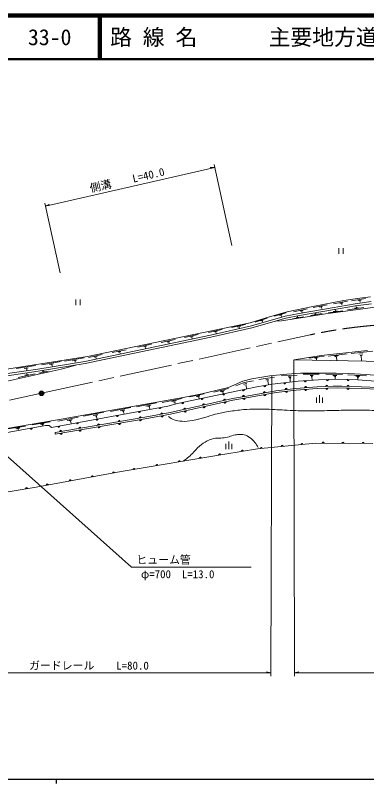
# Model space of a CAD drawing. Units: millimetres, scale not verified. Extents: x 40000 to 680000, y 20000 to 380000.
# Drawn here: x 158632 to 239222, y 204000 to 380000 of the extents above; entities that cross this region are included whole.
import ezdxf
from ezdxf.enums import TextEntityAlignment as Align

# ---------------------------------------------------------------- set-up
doc = ezdxf.new("R2010")
doc.units = ezdxf.units.MM
doc.header["$LTSCALE"] = 1000
doc.header["$PDMODE"] = 32
doc.header["$PDSIZE"] = 500
doc.linetypes.add('CHAIN', pattern=[18.5, 12, -1.5, 3.5, -1.5])
for name, color, linetype, lineweight in [('M-BGD', 7, 'Continuous', 13), ('M-BMK', 2, 'CHAIN', 13), ('M-BMK-SRVR', 3, 'Continuous', 25), ('M-STR-HTXT', 7, 'Continuous', 13), ('M-TTL', 2, 'Continuous', 140), ('M-TTL-BAND', 7, 'Continuous', 25), ('M-TTL-LINE', 7, 'Continuous', 50)]:
    doc.layers.add(name, color=color, linetype=linetype, lineweight=lineweight)
doc.layers.add('M-TTL-TXT', color=7, linetype='Continuous')
doc.styles.add('ＭＳ ゴシック', font='')
doc.styles.get('ＭＳ ゴシック').set_extended_font_data('MS Gothic')

msp = doc.modelspace()

# ---------------------------------------------------------------- linework, layer by layer
at = {"layer": 'M-BGD'}
for p, q in [((232867, 326651), (232867, 325351)), ((233842, 325351), (233842, 326651)), ((233993, 314644), (237632, 315211)), ((235769, 314627), (238989, 315108)), ((237632, 315211), (240071, 315527)), ((172502, 314940), (172502, 313640)), ((173477, 313640), (173477, 314940)), ((221014, 312050), (226854, 313298)), ((226854, 313298), (233993, 314644)), ((226943, 313070), (230139, 313688)), ((228434, 313177), (229127, 313298)), ((231336, 313031), (236614, 313935)), ((231420, 312538), (236691, 313441)), ((231597, 313897), (234794, 314515)), ((233088, 314004), (233782, 314125)), ((233501, 313974), (233560, 313663)), ((234364, 312237), (242332, 313302)), ((236614, 313935), (240252, 314440)), ((236691, 313441), (240315, 313944)), ((236866, 313097), (236835, 313338)), ((237263, 314670), (237961, 314761)), ((237674, 314622), (237719, 314309)), ((216947, 310964), (221014, 312050)), ((217986, 311058), (220784, 311840)), ((220547, 311117), (223744, 311727)), ((222474, 312120), (225661, 312783)), ((223744, 311727), (231336, 313031)), ((223833, 311235), (231420, 312538)), ((223963, 312248), (224655, 312378)), ((224376, 312223), (224439, 311913)), ((225573, 310933), (229765, 311606)), ((226336, 311251), (228981, 311671)), ((227903, 311621), (227257, 311524)), ((227536, 311624), (227502, 311796)), ((228846, 313147), (228905, 312835)), ((229765, 311606), (234364, 312237)), ((233726, 312293), (230365, 311862)), ((231573, 312168), (232452, 312287)), ((232043, 312340), (232012, 312581)), ((238549, 313050), (234829, 312573)), ((236396, 312925), (237275, 313044)), ((212513, 309574), (216947, 310964)), ((212777, 308867), (220547, 311117)), ((212901, 308382), (220664, 310630)), ((213610, 309727), (216372, 310627)), ((214818, 309995), (215471, 310207)), ((215238, 310048), (215338, 309771)), ((218274, 309938), (219722, 310031)), ((219205, 311275), (219866, 311459)), ((219626, 311310), (219714, 311029)), ((219722, 310031), (225573, 310933)), ((220664, 310630), (223833, 311235)), ((222177, 310503), (224822, 310923)), ((223744, 310874), (223098, 310777)), ((223376, 310876), (223343, 311048)), ((175164, 301814), (212513, 309574)), ((202938, 307384), (206106, 308038)), ((203376, 306753), (212777, 308867)), ((203482, 306265), (212901, 308382)), ((208251, 308491), (211420, 309146)), ((209603, 308572), (210245, 308716)), ((209969, 308549), (210045, 308245)), ((174552, 300728), (203376, 306753)), ((174644, 300237), (203482, 306265)), ((197428, 306220), (200596, 306874)), ((198780, 306301), (199422, 306444)), ((199145, 306278), (199222, 305973)), ((204290, 307465), (204931, 307608)), ((204655, 307441), (204731, 307137)), ((186721, 304024), (189890, 304678)), ((192100, 305084), (195269, 305739)), ((193452, 305165), (194094, 305309)), ((193818, 305142), (193894, 304838)), ((180861, 302748), (184029, 303402)), ((182213, 302829), (182855, 302972)), ((182579, 302805), (182655, 302501)), ((188073, 304105), (188715, 304248)), ((188439, 304081), (188515, 303777)), ((228813, 302045), (239381, 303244)), ((235634, 302558), (240653, 303105)), ((151601, 298132), (175164, 301814)), ((169945, 300801), (174446, 301516)), ((171780, 300867), (172691, 301000)), ((175393, 301640), (178562, 302295)), ((176745, 301721), (177387, 301865)), ((177111, 301698), (177187, 301394)), ((222605, 301107), (228813, 302045)), ((222605, 301107), (243281, 300738)), ((229449, 301925), (226014, 301467)), ((227345, 301495), (227964, 301600)), ((227863, 301464), (227470, 301402)), ((227697, 301364), (227730, 301090)), ((234759, 302494), (230366, 301961)), ((231749, 301914), (232787, 302073)), ((232469, 301821), (232001, 301771)), ((232294, 301671), (232350, 301017)), ((238372, 302497), (237466, 302413)), ((237727, 302096), (238204, 302142)), ((237963, 302011), (238021, 300923)), ((158858, 299069), (163359, 299784)), ((160693, 299135), (161603, 299268)), ((163764, 298962), (174552, 300728)), ((163841, 298468), (174644, 300237)), ((164616, 299968), (169116, 300683)), ((166450, 300035), (167361, 300167)), ((166990, 300001), (167061, 299607)), ((169146, 298987), (172493, 299884)), ((172320, 300834), (172376, 300522)), ((149159, 296803), (163764, 298962)), ((149232, 296309), (163841, 298468)), ((150769, 294859), (169146, 298987)), ((159304, 297068), (163183, 297872)), ((161640, 297741), (160830, 297579)), ((161233, 299102), (161304, 298707)), ((161305, 297817), (161263, 298039)), ((164046, 298051), (166145, 298494)), ((165354, 298446), (164764, 298326)), ((165019, 298470), (165000, 298616)), ((220919, 297836), (216986, 297436)), ((219608, 297443), (223287, 297593)), ((224010, 298004), (220919, 297836)), ((228763, 298067), (224010, 298004)), ((224653, 297812), (228335, 297818)), ((226914, 297491), (226255, 297464)), ((232191, 298067), (228763, 298067)), ((229840, 297800), (233700, 297706)), ((231467, 297501), (232364, 297472)), ((235093, 297962), (232191, 298067)), ((234893, 297673), (239174, 297440)), ((239152, 297730), (235093, 297962)), ((242601, 297436), (239152, 297730)), ((210803, 296237), (207565, 294744)), ((209219, 295095), (211116, 295927)), ((212864, 296763), (210803, 296237)), ((211770, 295693), (210929, 295525)), ((211116, 295927), (213247, 296310)), ((216986, 297436), (212864, 296763)), ((214453, 296617), (218098, 297136)), ((216736, 296614), (216088, 296496)), ((216338, 296303), (216674, 296352)), ((216543, 296190), (216686, 295449)), ((217520, 295496), (223517, 296200)), ((221880, 297211), (221223, 297158)), ((221452, 296941), (221791, 296956)), ((221645, 296808), (221713, 296056)), ((223517, 296200), (228171, 296508)), ((226475, 297238), (226816, 297240)), ((226663, 297098), (226693, 296514)), ((228171, 296508), (232658, 296649)), ((231710, 297314), (232186, 297304)), ((232017, 297191), (232021, 296713)), ((232658, 296649), (237186, 296480)), ((236725, 297365), (237660, 297309)), ((237008, 297120), (237415, 297107)), ((237186, 296480), (242332, 296158)), ((237220, 297004), (237220, 296543)), ((195840, 291057), (214036, 294889)), ((207565, 294744), (201382, 293314)), ((204168, 293708), (207542, 294502)), ((206607, 294082), (205604, 293845)), ((211284, 295285), (211764, 295398)), ((211558, 295167), (211695, 294519)), ((212083, 292878), (218393, 293991)), ((214036, 294889), (217520, 295496)), ((218393, 293991), (222978, 294558)), ((218452, 293600), (223016, 294166)), ((222978, 294558), (227836, 294916)), ((223016, 294166), (227856, 294522)), ((227836, 294916), (231516, 295021)), ((227856, 294522), (232526, 294655)), ((231516, 295021), (233556, 295021)), ((232526, 294655), (238042, 294501)), ((233556, 295021), (238056, 294895)), ((238042, 294501), (241876, 294333)), ((238056, 294895), (241904, 294727)), ((197134, 292473), (168305, 287350)), ((192285, 291348), (196925, 292259)), ((194169, 288995), (208475, 292250)), ((201382, 293314), (197134, 292473)), ((198613, 292578), (201922, 293282)), ((200975, 292902), (200103, 292715)), ((200383, 292611), (200873, 292723)), ((200690, 292570), (200794, 292188)), ((205903, 293758), (206433, 293901)), ((206221, 293727), (206327, 293365)), ((208475, 292250), (212083, 292878)), ((208553, 291863), (212151, 292490)), ((212151, 292490), (218452, 293600)), ((227699, 291224), (227699, 292449)), ((228399, 291224), (228399, 292974)), ((229099, 291224), (229099, 292449)), ((166889, 285608), (193642, 290510)), ((186394, 290301), (191035, 291213)), ((188568, 290484), (189680, 290708)), ((189026, 290362), (189512, 290455)), ((193642, 290510), (195840, 291057)), ((194248, 288608), (208553, 291863)), ((194458, 291530), (195570, 291755)), ((194916, 291409), (195402, 291502)), ((195221, 291343), (195313, 290978)), ((174293, 288151), (178934, 289062)), ((180488, 289252), (185128, 290163)), ((182661, 289434), (183773, 289658)), ((183119, 289312), (183605, 289406)), ((183424, 289247), (183541, 288784)), ((188326, 287935), (194169, 288995)), ((189331, 290297), (189447, 289833)), ((168305, 287350), (156223, 285294)), ((167739, 284445), (188326, 287935)), ((167805, 284055), (188395, 287546)), ((168379, 287035), (173019, 287947)), ((170552, 287218), (171664, 287442)), ((171010, 287096), (171496, 287189)), ((171315, 287031), (171432, 286567)), ((176466, 288333), (177578, 288557)), ((176924, 288211), (177410, 288305)), ((177229, 288146), (177346, 287683)), ((188395, 287546), (194248, 288608)), ((145978, 282524), (165564, 286022)), ((156872, 285273), (160994, 285918)), ((159642, 285550), (158720, 285388)), ((158970, 285290), (159556, 285389)), ((159302, 285220), (159377, 284921)), ((162461, 286224), (166582, 286869)), ((165230, 286501), (164308, 286339)), ((164558, 286240), (165144, 286340)), ((164890, 286171), (164936, 285985)), ((165564, 286022), (166419, 286008)), ((166419, 286008), (166889, 285608)), ((167739, 284445), (167805, 284055)), ((206883, 280629), (206883, 281854)), ((207583, 280629), (207583, 282379)), ((208283, 280629), (208283, 281854)), ((214180, 280680), (227500, 281989)), ((227500, 281989), (240612, 281937)), ((206668, 279477), (214180, 280680)), ((182940, 275470), (206668, 279477)), ((163438, 271925), (182940, 275470)), ((123993, 265431), (163438, 271925))]:
    msp.add_line(p, q, dxfattribs=at)
at = {"layer": 'M-BGD', "lineweight": 25}
for centre, start, end in [((220457, 295905), 200.40065, 355.03989), ((225170, 296366), 196.47155, 351.11078), ((230216, 296629), 194.47029, 349.10953), ((234973, 296619), 190.55273, 345.19196), ((210926, 294292), 204.57488, 359.21411), ((215807, 295254), 202.55349, 357.19272), ((220793, 294231), 19.7407, 174.37993), ((220842, 293953), 199.7407, 354.37993), ((225224, 294667), 16.88937, 171.5286), ((225259, 294387), 196.88937, 351.5286), ((230064, 294923), 14.31696, 168.95619), ((230087, 294642), 194.31696, 348.95619), ((234947, 294926), 11.07438, 165.71361), ((234954, 294643), 191.07438, 345.71361), ((201455, 292297), 204.57488, 359.21411), ((206388, 293336), 204.57488, 359.21411), ((211001, 292633), 22.56065, 177.19989), ((211064, 292357), 202.56065, 357.19989), ((215764, 293470), 22.6774, 177.31663), ((215828, 293195), 202.6774, 357.31663), ((196979, 291354), 204.57488, 359.21411), ((201826, 290680), 25.49754, 180.13678), ((201903, 290408), 205.49754, 0.13678), ((206634, 291773), 25.49754, 180.13678), ((206712, 291502), 205.49754, 0.13678), ((187061, 289361), 203.06283, 357.70206), ((191797, 290229), 203.06283, 357.70206), ((192215, 288583), 22.96912, 177.60835), ((197515, 289699), 25.49754, 180.13678), ((197592, 289427), 205.49754, 0.13678), ((177395, 287590), 203.06283, 357.70206), ((182003, 288434), 203.06283, 357.70206), ((182467, 286884), 22.3017, 176.94093), ((187275, 287699), 22.3017, 176.94093), ((187337, 287424), 202.3017, 356.94093), ((192280, 288308), 202.96912, 357.60835), ((162273, 285491), 202.80647, 357.44571), ((168601, 285979), 203.06283, 357.70206), ((172877, 286762), 203.06283, 357.70206), ((173447, 285355), 22.3017, 176.94093), ((177764, 286087), 22.3017, 176.94093), ((177826, 285811), 202.3017, 356.94093), ((182529, 286609), 202.3017, 356.94093), ((169057, 284611), 22.3017, 176.94093), ((169119, 284335), 202.3017, 356.94093), ((173509, 285079), 202.3017, 356.94093), ((224342, 281617), 18.29624, 172.93547), ((229232, 281921), 12.45216, 167.09139), ((233796, 281903), 12.45216, 167.09139), ((238423, 281884), 12.45216, 167.09139), ((210727, 280064), 21.77634, 176.41557), ((215042, 280702), 18.29624, 172.93547), ((219874, 281178), 18.29624, 172.93547), ((201069, 278469), 22.26564, 176.90487), ((205488, 279226), 21.77634, 176.41557), ((191098, 276785), 22.26564, 176.90487), ((196215, 277649), 22.26564, 176.90487), ((181153, 275082), 22.98215, 177.62138), ((185866, 275902), 22.26564, 176.90487), ((171204, 273274), 22.98215, 177.62138), ((176310, 274202), 22.98215, 177.62138), ((161234, 271500), 22.02982, 176.66905), ((165984, 272325), 22.98215, 177.62138)]:
    msp.add_arc(centre, 256, start, end, dxfattribs=at)
at = {"layer": 'M-BGD'}
for points, knots in [([(193729, 288080), (194287, 287713), (194503, 287589), (195047, 287379), (195724, 287117), (196146, 287070), (196870, 287014), (197811, 286942), (198348, 287051), (199281, 287196), (200357, 287364), (200937, 287580), (201987, 287869), (202967, 288140), (203495, 288368), (204482, 288612), (205643, 288900), (206304, 289019), (207483, 289215), (208850, 289443), (209621, 289555), (211002, 289678), (212099, 289776), (212718, 289775), (213820, 289790), (215019, 289807), (215691, 289789), (216890, 289748), (218216, 289703), (218957, 289640), (220283, 289580), (222314, 289488), (223451, 289387), (225484, 289370), (227319, 289354), (228346, 289419), (230181, 289454), (231873, 289485), (232821, 289521), (234513, 289538), (236325, 289555), (237341, 289548), (239154, 289538), (241103, 289527), (242196, 289395), (244145, 289468), (244880, 289495), (245293, 289514), (246023, 289608), (247211, 289761), (247866, 289915), (249052, 290085), (249893, 290205), (250363, 290294), (251211, 290351), (252140, 290413), (252666, 290394), (253594, 290323), (254336, 290266), (254748, 290172), (255473, 290000), (256767, 289693), (257455, 289388), (258725, 288991), (260122, 288555), (260901, 288298), (262300, 287869), (263617, 287466), (264358, 287249), (265679, 286860), (266795, 286532), (267429, 286380), (268539, 286033), (269443, 285750), (269956, 285606), (270838, 285262), (271801, 284886), (272326, 284632), (273236, 284140), (273936, 283761), (274289, 283481), (274974, 283075), (275537, 282740), (275841, 282529), (276432, 282247), (276897, 282026), (277166, 281908), (277666, 281785), (278125, 281672), (278399, 281661), (278872, 281673), (279288, 281683), (279526, 281716), (279923, 281841), (280279, 281952), (280417, 282024), (280793, 282233)], [0, 0, 0, 0, 1, 1, 1, 2, 2, 2, 3, 3, 3, 4, 4, 4, 5, 5, 5, 6, 6, 6, 7, 7, 7, 8, 8, 8, 9, 9, 9, 10, 10, 10, 11, 11, 11, 12, 12, 12, 13, 13, 13, 14, 14, 14, 15, 15, 15, 16, 16, 16, 17, 17, 17, 18, 18, 18, 19, 19, 19, 20, 20, 20, 21, 21, 21, 22, 22, 22, 23, 23, 23, 24, 24, 24, 25, 25, 25, 26, 26, 26, 27, 27, 27, 28, 28, 28, 29, 29, 29, 30, 30, 30, 31, 31, 31, 32, 32, 32, 32]), ([(197149, 277869), (197625, 278202), (197762, 278304), (198133, 278610), (198591, 278987), (198816, 279235), (199241, 279648), (199905, 280292), (200200, 280735), (200909, 281330), (201540, 281859), (201915, 282146), (202648, 282522), (203176, 282793), (203499, 282905), (204078, 283040), (204720, 283190), (205105, 283099), (205760, 283167), (206353, 283228), (206690, 283241), (207274, 283363), (207846, 283482), (208135, 283669), (208704, 283797), (209191, 283907), (209468, 283969), (209966, 283994), (210426, 284017), (210699, 284044), (211144, 283924), (211716, 283769), (212006, 283566), (212490, 283223), (212970, 282882), (213195, 282625), (213569, 282171), (213926, 281739), (214039, 281548), (214368, 280979)], [0, 0, 0, 0, 1, 1, 1, 2, 2, 2, 3, 3, 3, 4, 4, 4, 5, 5, 5, 6, 6, 6, 7, 7, 7, 8, 8, 8, 9, 9, 9, 10, 10, 10, 11, 11, 11, 12, 12, 12, 13, 13, 13, 13])]:
    msp.add_open_spline(points, degree=3, knots=knots, dxfattribs=at)
at = {"layer": 'M-BMK'}
for p, q in [((164630, 293415), (226264, 306811)), ((66918, 272177), (164630, 293415))]:
    msp.add_line(p, q, dxfattribs=at)
msp.add_arc((249907, 198033), 111318, 82.67414, 102.26234, dxfattribs=at)
at = {"layer": 'M-BMK-SRVR'}
msp.add_circle((164630, 293415), 500, dxfattribs=at)
msp.add_point((164630, 293415), dxfattribs=at)
at = {"layer": 'M-STR-HTXT'}
for p, q in [((165535, 336261), (204377, 345148)), ((204377, 345148), (203346, 345140)), ((208327, 327284), (204218, 345868)), ((168880, 321051), (165377, 336980)), ((165535, 336261), (166454, 336727)), ((222546, 301099), (222633, 228616)), ((217499, 297488), (217266, 228616)), ((151680, 283542), (185266, 253556)), ((185266, 253556), (212766, 253556)), ((138624, 229353), (217269, 229353)), ((217269, 229353), (216262, 229575)), ((222632, 229353), (223632, 229603)), ((222632, 229353), (278363, 229353))]:
    msp.add_line(p, q, dxfattribs=at)
at = {"layer": 'M-TTL'}
msp.add_line((680000, 380000), (40000, 380000), dxfattribs=at)
at = {"layer": 'M-TTL-BAND'}
for p, q in [((40000, 205000), (579000, 205000)), ((168000, 205000), (168000, 204000))]:
    msp.add_line(p, q, dxfattribs=at)
at = {"layer": 'M-TTL-LINE'}
for p, q in [((177750, 380000), (177750, 370000)), ((178250, 380000), (178250, 370000)), ((40000, 370000), (680000, 370000))]:
    msp.add_line(p, q, dxfattribs=at)

# ---------------------------------------------------------------- texts
at = {"layer": 'M-STR-HTXT', "style": 'ＭＳ ゴシック'}
msp.add_text('側溝\u3000\u3000L=40.0', height=1833, rotation=12.888, dxfattribs=at).set_placement((176086, 338905), align=Align.BOTTOM_LEFT)
for s, p in [('ヒューム管', (186381, 253818)), ('φ=700  L=13.0', (187448, 250512)), ('ガードレール\u3000\u3000L=80.0', (161770, 229577))]:
    msp.add_text(s, height=1833, dxfattribs=at).set_placement(p, align=Align.BOTTOM_LEFT)
at = {"layer": 'M-TTL-TXT', "style": 'ＭＳ ゴシック'}
for s, p in [('33-0', (161521, 375000)), ('路 線 名', (180380, 375000)), ('主要地方道山口鹿野線', (216734, 375000))]:
    msp.add_text(s, height=3666, dxfattribs=at).set_placement(p, align=Align.MIDDLE_LEFT)

doc.saveas('drawing.dxf')
